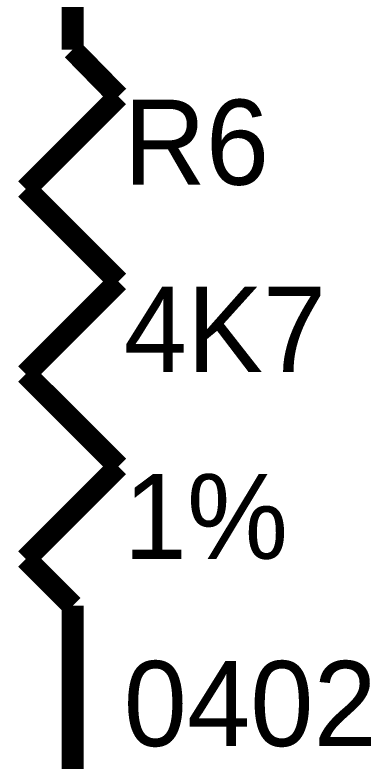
# Model space of a CAD drawing. Header units: inches. Extents: x 0 to 31.5, y 0 to 22.3.
# Drawn here: x 5.4715 to 5.6638, y 12.5156 to 12.9186 of the extents above; entities that cross this region are included whole.
import ezdxf

# ---------------------------------------------------------------- set-up
doc = ezdxf.new("R2010")
doc.units = ezdxf.units.IN
doc.header["$MEASUREMENT"] = 0
doc.layers.add('Sheet', color=255, linetype='Continuous')

msp = doc.modelspace()

# ---------------------------------------------------------------- linework, layer by layer
at = {"layer": 'Sheet'}
for points in [[(5.50262, 12.8998, 0.0118, 0.0118, 0), (5.50262, 12.99972, 0.0118, 0.0118, 0)], [(5.52731, 12.87453, 0.0118, 0.0118, 0), (5.50262, 12.8998, 0.0118, 0.0118, 0)], [(5.47736, 12.82457, 0.0118, 0.0118, 0), (5.52731, 12.87453, 0.0118, 0.0118, 0)], [(5.52731, 12.77461, 0.0118, 0.0118, 0), (5.47736, 12.82457, 0.0118, 0.0118, 0)], [(5.47736, 12.72464, 0.0118, 0.0118, 0), (5.52731, 12.77461, 0.0118, 0.0118, 0)], [(5.52731, 12.67468, 0.0118, 0.0118, 0), (5.47736, 12.72464, 0.0118, 0.0118, 0)], [(5.47736, 12.62472, 0.0118, 0.0118, 0), (5.52731, 12.67468, 0.0118, 0.0118, 0)], [(5.50262, 12.59945, 0.0118, 0.0118, 0), (5.47736, 12.62472, 0.0118, 0.0118, 0)], [(5.50262, 12.59945, 0.0118, 0.0118, 0), (5.50262, 12.49953, 0.0118, 0.0118, 0)]]:
    msp.add_lwpolyline(points, format="xyseb", dxfattribs=at)

# ---------------------------------------------------------------- texts
for s, p in [('R6', (5.53018, 12.82686)), ('4K7', (5.53018, 12.72579)), ('1%', (5.53018, 12.62472)), ('0402', (5.53018, 12.52365))]:
    msp.add_text(s, height=0.045941, dxfattribs=at).set_placement(p)

doc.saveas('drawing.dxf')
